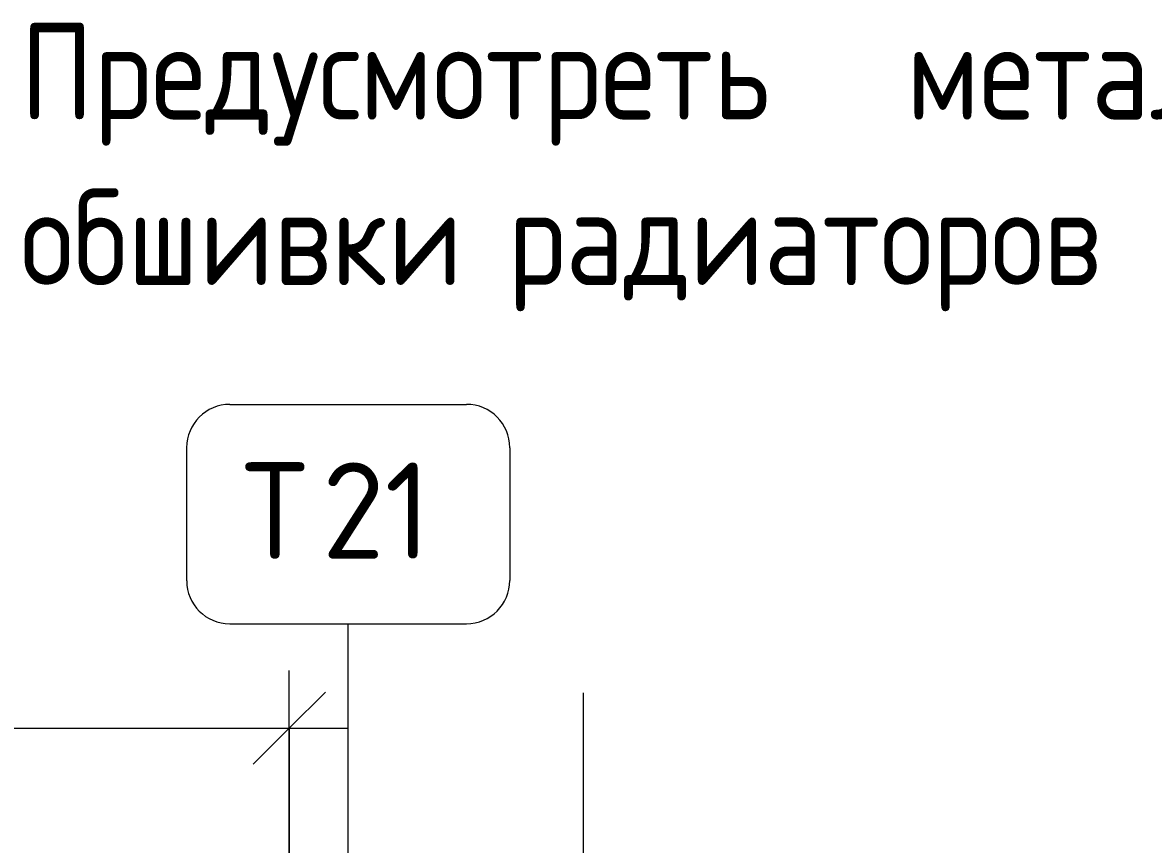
# Model space of a CAD drawing. Header units: millimetres. Extents: x 81566 to 292854, y -8553 to 29000.
# Drawn here: x 114796 to 117143, y 21600 to 23307 of the extents above; entities that cross this region are included whole.
import ezdxf

# ---------------------------------------------------------------- set-up
doc = ezdxf.new("R2010")
doc.units = ezdxf.units.MM
for name, color, linetype, lineweight in [('A-ANNO-DIMS', 7, 'Continuous', 9), ('A-ANNO-DIMS-100', 7, 'Continuous', 9), ('G-ANNO-TEXT', 7, 'Continuous', 9), ('I-FURN-IDEN', 7, 'Continuous', 9), ('Оси', 7, 'Continuous', 9)]:
    doc.layers.add(name, color=color, linetype=linetype, lineweight=lineweight)
doc.styles.add('GOST Common', font='GOST_Common.ttf', dxfattribs={"height": 200})
doc.styles.add('GOST Common_2', font='GOST_Common.ttf', dxfattribs={"width": 0.9, "height": 200})
doc.styles.add('ISOCPEUR', font='isocpeur.ttf', dxfattribs={"width": 0.9, "height": 250})
doc.dimstyles.new('ISO-2_5_0_9К_БОЛЬШОЙ', dxfattribs={"dimscale": 304.8, "dimtxt": 248.995294, "dimasz": 0.492126, "dimexe": 0.393701, "dimexo": 0.984252, "dimgap": 0, "dimtad": 1, "dimdec": 0, "dimrnd": 10, "dimzin": 0, "dimdsep": 46, "dimtxsty": 'ISOCPEUR', "dimblk1": 'OBLIQUE', "dimblk2": 'OBLIQUE', "dimsah": 1, "dimcen": 0.09, "dimdle": 0.393701, "dimazin": 0, "dimtfac": 1, "dimtdec": 4, "dimtix": 1, "dimtmove": 0, "dimatfit": 3, "dimfxl": 1, "dimtvp": 1, "dimtolj": 1, "dimtzin": 0, "dimarcsym": 2})

# ---------------------------------------------------------------- blocks, each defined once
blk = doc.blocks.new('DIMBLOCK30-План расстановки мебели и оборудования 2 этажа в осях 23-33')
at = {"layer": 'A-ANNO-DIMS-100'}
for p, q in [((115349.4, 21363.5), (115349.4, 21961.5)), ((113300.4, 21908), (113300.4, 21721.5)), ((113300.4, 21841.5), (113300.4, 21908)), ((113300.4, 21841.5), (115469.4, 21841.5)), ((115349.4, 21841.5), (115349.4, 21363.5))]:
    blk.add_line(p, q, dxfattribs=at)
at = {"layer": 'A-ANNO-DIMS-100', "lineweight": 20}
for p, q in [((113300.4, 21841.5), (113375.4, 21916.5)), ((115349.4, 21841.5), (115424.4, 21916.5)), ((113300.4, 21841.5), (113225.4, 21766.5)), ((115349.4, 21841.5), (115274.4, 21766.5))]:
    blk.add_line(p, q, dxfattribs=at)
at = {"layer": 'A-ANNO-DIMS-100', "color": 0, "insert": (114008.9, 22168.1), "char_height": 250, "width": 758.478, "attachment_point": 1, "line_spacing_factor": 1.149209, "style": 'ISOCPEUR'}
blk.add_mtext('2050', dxfattribs=at)
blk = doc.blocks.new('_Oblique')
at = {"color": 0, "linetype": 'ByBlock', "lineweight": -2}
blk.add_line((-0.5, -0.5), (0.5, 0.5), dxfattribs=at)
blk = doc.blocks.new('Марка_Мебель - В прямоуг_Balcon_Марка-25523697-План расстановки мебели и оборудования 2 этажа в осях 23-33')
at = {"layer": 'I-FURN-IDEN'}
for p, q in [((-2.455, 2.278), (2.455, 2.278)), ((-3.355, 1.378), (-3.355, -1.384)), ((3.355, 1.378), (3.355, -1.378)), ((-2.461, -2.278), (2.455, -2.278))]:
    blk.add_line(p, q, dxfattribs=at)
for centre, radius, start, end in [((-2.455, 1.378), 0.9, 90, 180), ((2.455, 1.378), 0.9, 0, 90), ((-2.461, -1.384), 0.893, 180, 270), ((2.455, -1.378), 0.9, 270, 0)]:
    blk.add_arc(centre, radius, start, end, dxfattribs=at)

msp = doc.modelspace()

# ---------------------------------------------------------------- linework, layer by layer
at = {"layer": 'I-FURN-IDEN'}
msp.add_line((115471.8, 21029.7), (115471.8, 22058.5), dxfattribs=at)
at = {"layer": 'Оси'}
msp.add_line((115960, 19415.1), (115960, 21915.1), dxfattribs=at)

# ---------------------------------------------------------------- block references
at = {"layer": 'I-FURN-IDEN', "xscale": 99.99999999999993, "yscale": 99.99999999999993, "zscale": 99.99999999999993}
msp.add_blockref('Марка_Мебель - В прямоуг_Balcon_Марка-25523697-План расстановки мебели и оборудования 2 этажа в осях 23-33', (115471.8, 22286.2), dxfattribs=at)

# ---------------------------------------------------------------- texts
at = {"layer": 'G-ANNO-TEXT', "char_height": 200, "attachment_point": 1, "style": 'GOST Common_2'}
for s, insert, width in [('Предусмотреть', (114791.3, 23305.5), 2150.126), ('\\fGOST Common|b0|i0|c204|p34|;\\W.9; ', (116565.4, 23305.5), 79.367), ('металлический', (116630.9, 23305.5), 2099.62), ('обшивки', (114791.3, 22961.6), 1147.215), ('\\fGOST Common|b0|i0|c204|p34|;\\W.9; ', (115737.9, 22961.6), 79.367), ('радиаторов', (115803.4, 22961.6), 1666.708)]:
    msp.add_mtext(s, dxfattribs=dict(at, insert=insert, width=width))
at = {"layer": 'I-FURN-IDEN', "char_height": 200, "attachment_point": 1, "style": 'GOST Common'}
for s, insert, width in [('\\fGOST Common|b0|i0|c204|p34|;Т', (115251.8, 22393.3), 200.422), ('21', (115417.2, 22393.3), 296.624)]:
    msp.add_mtext(s, dxfattribs=dict(at, insert=insert, width=width))

# ---------------------------------------------------------------- dimensions: what is measured, and where the dimension line sits
at = {"layer": 'A-ANNO-DIMS'}
dim = msp.add_linear_dim(base=(115349.4, 21841.5), p1=(113300.4, 21608), p2=(115349.4, 21063.5), dimstyle='ISO-2_5_0_9К_БОЛЬШОЙ', override={"dimpost": '<>', "dimfxl": 2120.113499}, dxfattribs=at)
dim.commit()
dim.dimension.update_dxf_attribs({"geometry": 'DIMBLOCK30-План расстановки мебели и оборудования 2 этажа в осях 23-33', "text_midpoint": (114324.9, 21966.5)})

doc.saveas('drawing.dxf')
